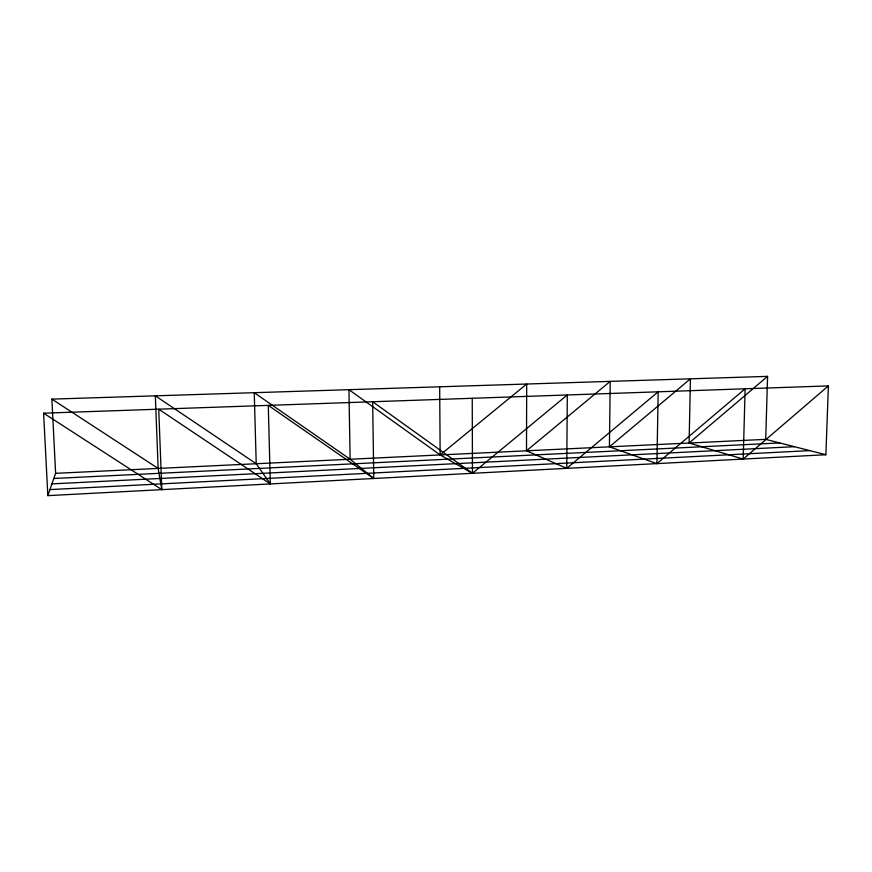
<?xml version="1.0" encoding="UTF-8"?>
<svg xmlns="http://www.w3.org/2000/svg" width="872" height="872" viewBox="0 0 872 872"><rect width="100%" height="100%" fill="white"/><g stroke="black" fill="none" stroke-linecap="round" stroke-linejoin="round"><path stroke-width="1.31" d="M526.503 450.802L526.688 384.029L440.153 454.933L348.942 389.686L350.13 459.239L373.772 478.499L372.66 401.741L472.471 473.311L567.301 394.972L566.756 468.351L526.503 450.802L610.215 381.369L609.419 446.835L656.921 463.61L745.124 388.792L743.206 459.064L689.087 443.02L690.439 378.819L609.419 446.835M656.921 463.61L658.175 391.811L566.756 468.351M825.882 454.726L765.714 439.357L767.578 376.366L51.884 399.125L55.623 473.333L47.84 495.634L825.882 454.726L828.4 385.893L43.6 413.186L47.84 495.634M743.206 459.064L828.4 385.893M689.087 443.02L767.578 376.366M49.944 489.595L809.805 450.617M51.939 483.884L794.447 446.693M55.623 473.333L765.714 439.357M53.824 478.477L779.764 442.943M43.6 413.186L161.821 489.639L158.726 409.186L270.342 483.938L268.282 405.371L373.772 478.499M51.884 399.125L158.137 468.428L161.821 489.639M270.342 483.938L256.215 463.73L155.325 395.834L158.137 468.428M350.13 459.239L254.243 392.694L256.215 463.73M439.673 386.797L440.153 454.933L472.471 473.311L472.232 398.286"/></g></svg>
